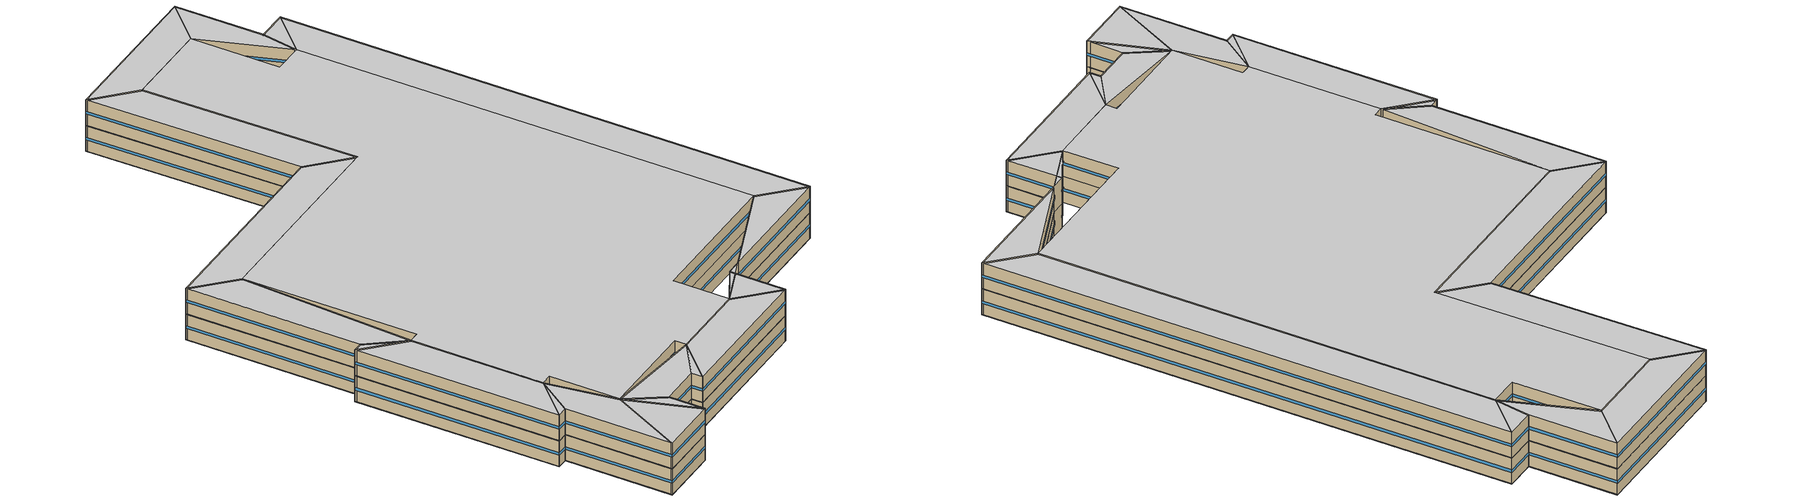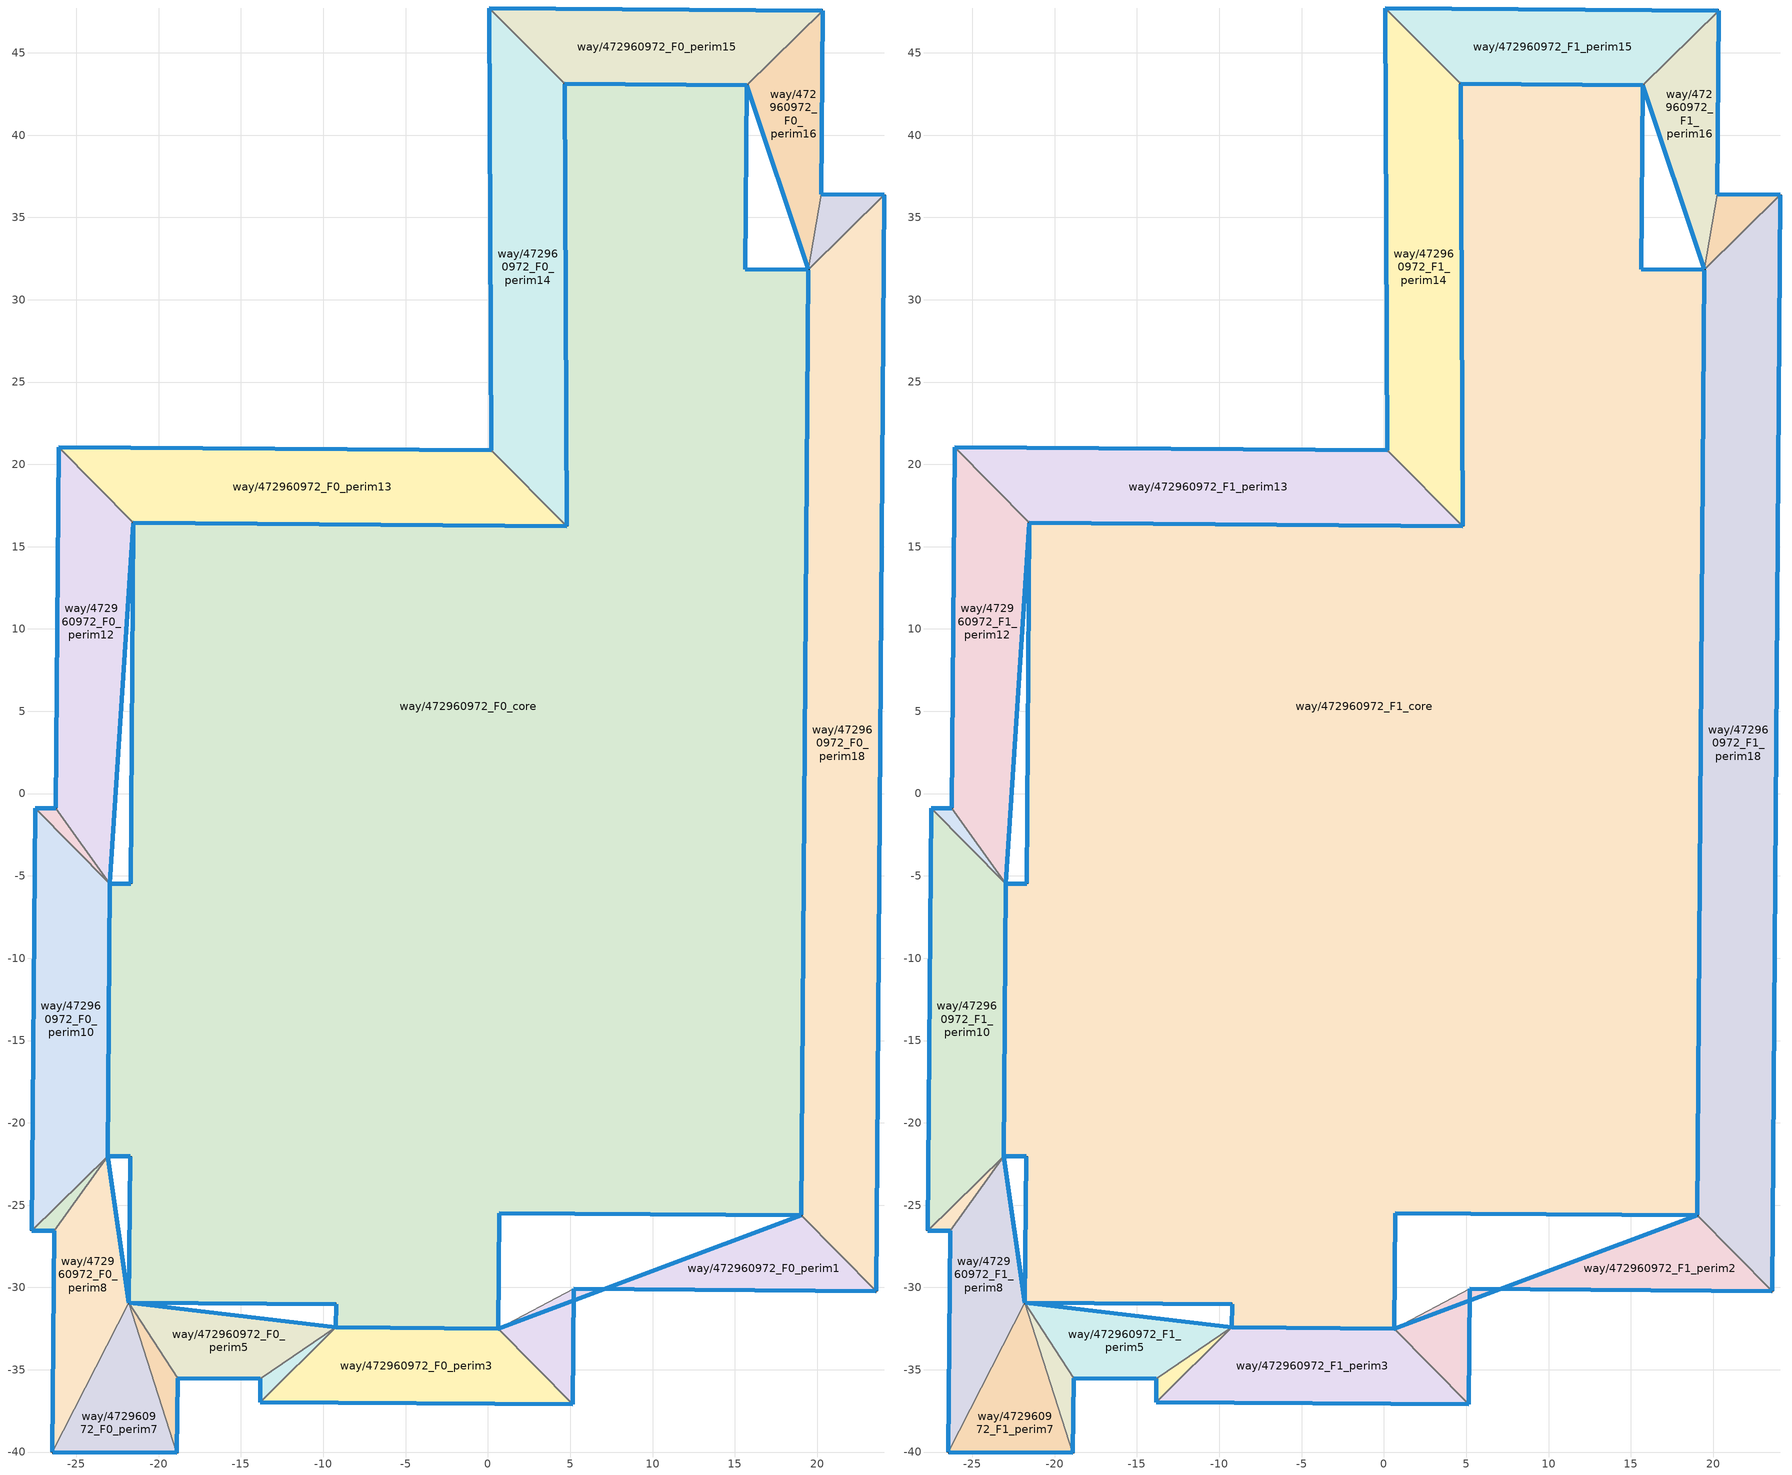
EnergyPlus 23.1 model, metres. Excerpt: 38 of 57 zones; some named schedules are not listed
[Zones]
way/472960972_F0_perim1
 floor ground (Floor_Construction): 7.05,-30.1 5.21,-30.09 5.21,-30.79 z0; 5.21,-30.79 5.21,-30.09 0.62,-32.51 z0; 5.15,-37.11 5.21,-30.79 0.62,-32.51 z0; 23.59,-30.22 19.05,-25.62 7.05,-30.1 z0
 wall outside (Wall_Construction): 23.59,-30.22 5.21,-30.09 / 0.62,-32.51 19.05,-25.62 z0:3.5
 wall to way/472960972_F0_perim18 (Wall_Construction): 19.05,-25.62 23.59,-30.22 z0:3.5
 wall to way/472960972_F0_perim2 (Wall_Construction): 5.21,-30.09 0.62,-32.51 z0:3.5
 window (Window_Construction): 23.58,-30.22 5.22,-30.09 / 0.63,-32.5 19.04,-25.62 z1.57:1.93
way/472960972_F0_perim2
 floor ground (Floor_Construction): 7.05,-30.1 5.21,-30.09 5.21,-30.79 z0; 5.21,-30.79 5.21,-30.09 0.62,-32.51 z0; 5.15,-37.11 5.21,-30.79 0.62,-32.51 z0; 23.59,-30.22 19.05,-25.62 7.05,-30.1 z0
 wall outside (Wall_Construction): 5.21,-30.09 5.15,-37.11 z0:3.5
 wall to way/472960972_F0_perim3 (Wall_Construction): 5.15,-37.11 0.62,-32.51 z0:3.5
 window (Window_Construction): 5.21,-30.09 5.15,-37.11 z1.57:1.93
way/472960972_F0_perim3
 floor ground (Floor_Construction): 5.15,-37.11 0.62,-32.51 -9.23,-32.43 -13.82,-36.97 z0
 wall outside (Wall_Construction): 5.15,-37.11 -13.82,-36.97 / -9.23,-32.43 0.62,-32.51 z0:3.5
 wall to way/472960972_F0_perim4 (Wall_Construction): -13.82,-36.97 -9.23,-32.43 z0:3.5
 window (Window_Construction): 5.15,-37.11 -13.82,-36.97 / -9.22,-32.43 0.62,-32.51 z1.57:1.93
way/472960972_F0_perim4
 floor ground (Floor_Construction): -9.23,-32.43 -13.82,-35.56 -13.82,-36.97 z0
 wall outside (Wall_Construction): -13.82,-36.97 -13.82,-35.56 z0:3.5
 wall to way/472960972_F0_perim5 (Wall_Construction): -13.82,-35.56 -9.23,-32.43 z0:3.5
 window (Window_Construction): -13.82,-36.97 -13.82,-35.56 z1.57:1.93
way/472960972_F0_perim5
 floor ground (Floor_Construction): -9.23,-32.43 -21.81,-30.93 -18.85,-35.52 -13.82,-35.56 z0
 wall outside (Wall_Construction): -13.82,-35.56 -18.85,-35.52 / -21.81,-30.93 -9.23,-32.43 z0:3.5
 wall to way/472960972_F0_perim6 (Wall_Construction): -18.85,-35.52 -21.81,-30.93 z0:3.5
 window (Window_Construction): -13.82,-35.56 -18.85,-35.52 / -21.8,-30.93 -9.24,-32.43 z1.57:1.93
way/472960972_F0_perim6
 floor ground (Floor_Construction): -18.89,-40.06 -18.85,-35.52 -21.81,-30.93 z0
 wall outside (Wall_Construction): -18.85,-35.52 -18.89,-40.06 z0:3.5
 wall to way/472960972_F0_perim7 (Wall_Construction): -18.89,-40.06 -21.81,-30.93 z0:3.5
 window (Window_Construction): -18.85,-35.52 -18.89,-40.06 z1.57:1.93
way/472960972_F0_perim7
 floor ground (Floor_Construction): -18.89,-40.06 -21.81,-30.93 -26.45,-40 z0
 wall outside (Wall_Construction): -18.89,-40.06 -26.45,-40 z0:3.5
 wall to way/472960972_F0_perim8 (Wall_Construction): -26.45,-40 -21.81,-30.93 z0:3.5
 window (Window_Construction): -18.89,-40.06 -26.45,-40 z1.57:1.93
way/472960972_F0_perim8
 floor ground (Floor_Construction): -26.45,-40 -21.81,-30.93 -23.1,-22.03 -26.34,-26.56 z0
 wall outside (Wall_Construction): -26.45,-40 -26.34,-26.56 / -23.1,-22.03 -21.81,-30.93 z0:3.5
 wall to way/472960972_F0_perim9 (Wall_Construction): -26.34,-26.56 -23.1,-22.03 z0:3.5
 window (Window_Construction): -26.45,-39.99 -26.34,-26.57 / -23.1,-22.03 -21.81,-30.93 z1.57:1.93
way/472960972_F0_perim9
 floor ground (Floor_Construction): -26.34,-26.56 -23.1,-22.03 -27.7,-26.54 z0
 wall outside (Wall_Construction): -26.34,-26.56 -27.7,-26.54 z0:3.5
 wall to way/472960972_F0_perim10 (Wall_Construction): -27.7,-26.54 -23.1,-22.03 z0:3.5
 window (Window_Construction): -26.34,-26.56 -27.7,-26.54 z1.57:1.93
way/472960972_F0_perim10
 floor ground (Floor_Construction): -23.1,-22.03 -22.97,-5.46 -27.51,-0.88 -27.7,-26.54 z0
 wall outside (Wall_Construction): -27.7,-26.54 -27.51,-0.88 / -22.97,-5.46 -23.1,-22.03 z0:3.5
 wall to way/472960972_F0_perim11 (Wall_Construction): -27.51,-0.88 -22.97,-5.46 z0:3.5
 window (Window_Construction): -27.7,-26.53 -27.51,-0.89 / -22.97,-5.47 -23.1,-22.02 z1.57:1.93
way/472960972_F0_perim11
 floor ground (Floor_Construction): -22.97,-5.46 -26.25,-0.88 -27.51,-0.88 z0
 wall outside (Wall_Construction): -27.51,-0.88 -26.25,-0.88 z0:3.5
 wall to way/472960972_F0_perim12 (Wall_Construction): -26.25,-0.88 -22.97,-5.46 z0:3.5
 window (Window_Construction): -27.51,-0.88 -26.25,-0.88 z1.57:1.93
way/472960972_F0_perim12
 floor ground (Floor_Construction): -22.97,-5.46 -21.55,16.44 -26.08,21.04 -26.25,-0.88 z0
 wall outside (Wall_Construction): -26.25,-0.88 -26.08,21.04 / -21.55,16.44 -22.97,-5.46 z0:3.5
 wall to way/472960972_F0_perim13 (Wall_Construction): -26.08,21.04 -21.55,16.44 z0:3.5
 window (Window_Construction): -26.25,-0.87 -26.08,21.03 / -21.55,16.43 -22.97,-5.45 z1.57:1.93
way/472960972_F0_perim13
 floor ground (Floor_Construction): 4.8,16.24 0.2,20.85 -26.08,21.04 -21.55,16.44 z0
 wall outside (Wall_Construction): -26.08,21.04 0.2,20.85 / 4.8,16.24 -21.55,16.44 z0:3.5
 wall to way/472960972_F0_perim14 (Wall_Construction): 0.2,20.85 4.8,16.24 z0:3.5
 window (Window_Construction): -26.07,21.04 0.19,20.85 / 4.78,16.24 -21.53,16.44 z1.57:1.93
way/472960972_F0_perim14
 floor ground (Floor_Construction): 4.8,16.24 4.66,43.12 0.07,47.73 0.2,20.85 z0
 wall outside (Wall_Construction): 0.2,20.85 0.07,47.73 / 4.66,43.12 4.8,16.24 z0:3.5
 wall to way/472960972_F0_perim15 (Wall_Construction): 0.07,47.73 4.66,43.12 z0:3.5
 window (Window_Construction): 0.2,20.86 0.07,47.71 / 4.66,43.11 4.8,16.26 z1.57:1.93
way/472960972_F0_perim15
 floor ground (Floor_Construction): 20.33,47.57 0.07,47.73 4.66,43.12 15.73,43.04 z0
 wall outside (Wall_Construction): 0.07,47.73 20.33,47.57 / 15.73,43.04 4.66,43.12 z0:3.5
 wall to way/472960972_F0_perim16 (Wall_Construction): 20.33,47.57 15.73,43.04 z0:3.5
 window (Window_Construction): 0.08,47.73 20.32,47.57 / 15.72,43.04 4.67,43.12 z1.57:1.93
way/472960972_F0_perim16
 floor ground (Floor_Construction): 19.46,31.84 20.25,36.4 20.33,47.57 15.73,43.04 z0
 wall outside (Wall_Construction): 20.33,47.57 20.25,36.4 / 19.46,31.84 15.73,43.04 z0:3.5
 wall to way/472960972_F0_perim17 (Wall_Construction): 20.25,36.4 19.46,31.84 z0:3.5
 window (Window_Construction): 20.33,47.56 20.25,36.41 / 19.46,31.84 15.73,43.03 z1.57:1.93
way/472960972_F0_perim17
 floor ground (Floor_Construction): 24.07,36.38 20.25,36.4 19.46,31.84 z0
 wall outside (Wall_Construction): 20.25,36.4 24.07,36.38 z0:3.5
 wall to way/472960972_F0_perim18 (Wall_Construction): 24.07,36.38 19.46,31.84 z0:3.5
 window (Window_Construction): 20.25,36.4 24.07,36.38 z1.57:1.93
way/472960972_F0_perim18
 floor ground (Floor_Construction): 23.59,-30.22 24.07,36.38 19.46,31.84 19.05,-25.62 z0
 wall outside (Wall_Construction): 24.07,36.38 23.59,-30.22 / 19.05,-25.62 19.46,31.84 z0:3.5
 window (Window_Construction): 24.07,36.34 23.59,-30.19 / 19.05,-25.59 19.46,31.81 z1.57:1.93
way/472960972_F0_core
 floor ground (Floor_Construction): 15.73,43.04 15.65,31.86 19.46,31.84 19.05,-25.62 0.68,-25.49 0.62,-32.51 -9.23,-32.43 -9.22,-31.03 -21.81,-30.93 -21.74,-22.04 -23.1,-22.03 -22.97,-5.46 -21.71,-5.47 -21.55,16.44 4.8,16.24 4.66,43.12 z0
 wall outside (Wall_Construction): -23.1,-22.03 -21.74,-22.04 -21.81,-30.93 -9.22,-31.03 -9.23,-32.43 0.62,-32.51 0.68,-25.49 19.05,-25.62 19.46,31.84 15.65,31.86 15.73,43.04 4.66,43.12 4.8,16.24 -21.55,16.44 -21.71,-5.47 -22.97,-5.46 -23.1,-22.03 z0:3.5
 window (Window_Construction): -23.1,-22.03 -21.74,-22.04 / -21.74,-22.05 -21.81,-30.93 / -21.8,-30.93 -9.23,-31.03 / -9.22,-31.03 -9.23,-32.43 / 0.62,-32.5 0.68,-25.49 / 0.69,-25.49 19.04,-25.62 / 19.46,31.84 15.65,31.86 / 15.65,31.87 15.73,43.03 / -21.55,16.43 -21.71,-5.46 / -21.71,-5.47 -22.97,-5.46 / -9.22,-32.43 0.62,-32.51 / -22.97,-5.47 -23.1,-22.02 / 4.78,16.24 -21.53,16.44 / 4.66,43.11 4.8,16.26 / 15.72,43.04 4.67,43.12 / 19.05,-25.59 19.46,31.81 z1.57:1.93
way/472960972_F1_perim1
 floor outside (Floor_Construction): 23.59,-30.22 19.05,-25.62 7.05,-30.1 z3.5; 7.05,-30.1 5.21,-30.09 5.21,-30.79 z3.5; 5.21,-30.79 5.21,-30.09 0.62,-32.51 z3.5; 5.15,-37.11 5.21,-30.79 0.62,-32.51 z3.5
 wall outside (Wall_Construction): 23.59,-30.22 5.21,-30.09 / 0.62,-32.51 19.05,-25.62 z3.5:7
 wall to way/472960972_F1_perim18 (Wall_Construction): 19.05,-25.62 23.59,-30.22 z3.5:7
 wall to way/472960972_F1_perim2 (Wall_Construction): 5.21,-30.09 0.62,-32.51 z3.5:7
 window (Window_Construction): 23.58,-30.22 5.22,-30.09 / 0.63,-32.5 19.04,-25.62 z5.08:5.42
 ceiling to way/472960972_F2_perim2 (Floor_Construction): 19.05,-25.62 23.59,-30.22 7.05,-30.1 z7; 5.21,-30.09 5.21,-30.79 0.62,-32.51 z7; 7.05,-30.1 5.21,-30.79 5.21,-30.09 z7; 5.21,-30.79 5.15,-37.11 0.62,-32.51 z7
way/472960972_F1_perim2
 floor to way/472960972_F0_perim2 (Floor_Construction): 5.21,-30.79 5.21,-30.09 0.62,-32.51 z3.5; 5.15,-37.11 5.21,-30.79 0.62,-32.51 z3.5; 23.59,-30.22 19.05,-25.62 7.05,-30.1 z3.5; 7.05,-30.1 5.21,-30.09 5.21,-30.79 z3.5
 wall outside (Wall_Construction): 5.21,-30.09 5.15,-37.11 z3.5:7
 wall to way/472960972_F1_perim3 (Wall_Construction): 5.15,-37.11 0.62,-32.51 z3.5:7
 window (Window_Construction): 5.21,-30.09 5.15,-37.11 z5.08:5.42
 ceiling to way/472960972_F2_perim2 (Floor_Construction): 5.21,-30.09 5.21,-30.79 0.62,-32.51 z7; 5.21,-30.79 5.15,-37.11 0.62,-32.51 z7; 19.05,-25.62 23.59,-30.22 7.05,-30.1 z7; 7.05,-30.1 5.21,-30.79 5.21,-30.09 z7
way/472960972_F1_perim3
 floor to way/472960972_F0_perim3 (Floor_Construction): 5.15,-37.11 0.62,-32.51 -9.23,-32.43 -13.82,-36.97 z3.5
 wall outside (Wall_Construction): 5.15,-37.11 -13.82,-36.97 / -9.23,-32.43 0.62,-32.51 z3.5:7
 wall to way/472960972_F1_perim4 (Wall_Construction): -13.82,-36.97 -9.23,-32.43 z3.5:7
 window (Window_Construction): 5.15,-37.11 -13.82,-36.97 / -9.22,-32.43 0.62,-32.51 z5.08:5.42
 ceiling to way/472960972_F2_perim3 (Floor_Construction): 0.62,-32.51 5.15,-37.11 -13.82,-36.97 -9.23,-32.43 z7
way/472960972_F1_perim4
 floor to way/472960972_F0_perim4 (Floor_Construction): -9.23,-32.43 -13.82,-35.56 -13.82,-36.97 z3.5
 wall outside (Wall_Construction): -13.82,-36.97 -13.82,-35.56 z3.5:7
 wall to way/472960972_F1_perim5 (Wall_Construction): -13.82,-35.56 -9.23,-32.43 z3.5:7
 window (Window_Construction): -13.82,-36.97 -13.82,-35.56 z5.08:5.42
 ceiling to way/472960972_F2_perim4 (Floor_Construction): -9.23,-32.43 -13.82,-36.97 -13.82,-35.56 z7
way/472960972_F1_perim5
 floor to way/472960972_F0_perim5 (Floor_Construction): -9.23,-32.43 -21.81,-30.93 -18.85,-35.52 -13.82,-35.56 z3.5
 wall outside (Wall_Construction): -13.82,-35.56 -18.85,-35.52 / -21.81,-30.93 -9.23,-32.43 z3.5:7
 wall to way/472960972_F1_perim6 (Wall_Construction): -18.85,-35.52 -21.81,-30.93 z3.5:7
 window (Window_Construction): -13.82,-35.56 -18.85,-35.52 / -21.8,-30.93 -9.24,-32.43 z5.08:5.42
 ceiling to way/472960972_F2_perim5 (Floor_Construction): -9.23,-32.43 -13.82,-35.56 -18.85,-35.52 -21.81,-30.93 z7
way/472960972_F1_perim6
 floor to way/472960972_F0_perim6 (Floor_Construction): -18.89,-40.06 -18.85,-35.52 -21.81,-30.93 z3.5
 wall outside (Wall_Construction): -18.85,-35.52 -18.89,-40.06 z3.5:7
 wall to way/472960972_F1_perim7 (Wall_Construction): -18.89,-40.06 -21.81,-30.93 z3.5:7
 window (Window_Construction): -18.85,-35.52 -18.89,-40.06 z5.08:5.42
 ceiling to way/472960972_F2_perim6 (Floor_Construction): -21.81,-30.93 -18.85,-35.52 -18.89,-40.06 z7
way/472960972_F1_perim7
 floor to way/472960972_F0_perim7 (Floor_Construction): -18.89,-40.06 -21.81,-30.93 -26.45,-40 z3.5
 wall outside (Wall_Construction): -18.89,-40.06 -26.45,-40 z3.5:7
 wall to way/472960972_F1_perim8 (Wall_Construction): -26.45,-40 -21.81,-30.93 z3.5:7
 window (Window_Construction): -18.89,-40.06 -26.45,-40 z5.08:5.42
 ceiling to way/472960972_F2_perim7 (Floor_Construction): -21.81,-30.93 -18.89,-40.06 -26.45,-40 z7
way/472960972_F1_perim8
 floor to way/472960972_F0_perim8 (Floor_Construction): -26.45,-40 -21.81,-30.93 -23.1,-22.03 -26.34,-26.56 z3.5
 wall outside (Wall_Construction): -26.45,-40 -26.34,-26.56 / -23.1,-22.03 -21.81,-30.93 z3.5:7
 wall to way/472960972_F1_perim9 (Wall_Construction): -26.34,-26.56 -23.1,-22.03 z3.5:7
 window (Window_Construction): -26.45,-39.99 -26.34,-26.57 / -23.1,-22.03 -21.81,-30.93 z5.08:5.42
 ceiling to way/472960972_F2_perim8 (Floor_Construction): -23.1,-22.03 -21.81,-30.93 -26.45,-40 -26.34,-26.56 z7
way/472960972_F1_perim9
 floor to way/472960972_F0_perim9 (Floor_Construction): -26.34,-26.56 -23.1,-22.03 -27.7,-26.54 z3.5
 wall outside (Wall_Construction): -26.34,-26.56 -27.7,-26.54 z3.5:7
 wall to way/472960972_F1_perim10 (Wall_Construction): -27.7,-26.54 -23.1,-22.03 z3.5:7
 window (Window_Construction): -26.34,-26.56 -27.7,-26.54 z5.08:5.42
 ceiling to way/472960972_F2_perim9 (Floor_Construction): -23.1,-22.03 -26.34,-26.56 -27.7,-26.54 z7
way/472960972_F1_perim10
 floor to way/472960972_F0_perim10 (Floor_Construction): -23.1,-22.03 -22.97,-5.46 -27.51,-0.88 -27.7,-26.54 z3.5
 wall outside (Wall_Construction): -27.7,-26.54 -27.51,-0.88 / -22.97,-5.46 -23.1,-22.03 z3.5:7
 wall to way/472960972_F1_perim11 (Wall_Construction): -27.51,-0.88 -22.97,-5.46 z3.5:7
 window (Window_Construction): -27.7,-26.53 -27.51,-0.89 / -22.97,-5.47 -23.1,-22.02 z5.08:5.42
 ceiling to way/472960972_F2_perim10 (Floor_Construction): -27.51,-0.88 -22.97,-5.46 -23.1,-22.03 -27.7,-26.54 z7
way/472960972_F1_perim11
 floor to way/472960972_F0_perim11 (Floor_Construction): -22.97,-5.46 -26.25,-0.88 -27.51,-0.88 z3.5
 wall outside (Wall_Construction): -27.51,-0.88 -26.25,-0.88 z3.5:7
 wall to way/472960972_F1_perim12 (Wall_Construction): -26.25,-0.88 -22.97,-5.46 z3.5:7
 window (Window_Construction): -27.51,-0.88 -26.25,-0.88 z5.08:5.42
 ceiling to way/472960972_F2_perim11 (Floor_Construction): -26.25,-0.88 -22.97,-5.46 -27.51,-0.88 z7
way/472960972_F1_perim12
 floor to way/472960972_F0_perim12 (Floor_Construction): -22.97,-5.46 -21.55,16.44 -26.08,21.04 -26.25,-0.88 z3.5
 wall outside (Wall_Construction): -26.25,-0.88 -26.08,21.04 / -21.55,16.44 -22.97,-5.46 z3.5:7
 wall to way/472960972_F1_perim13 (Wall_Construction): -26.08,21.04 -21.55,16.44 z3.5:7
 window (Window_Construction): -26.25,-0.87 -26.08,21.03 / -21.55,16.43 -22.97,-5.45 z5.08:5.42
 ceiling to way/472960972_F2_perim12 (Floor_Construction): -26.08,21.04 -21.55,16.44 -22.97,-5.46 -26.25,-0.88 z7
way/472960972_F1_perim13
 floor to way/472960972_F0_perim13 (Floor_Construction): 4.8,16.24 0.2,20.85 -26.08,21.04 -21.55,16.44 z3.5
 wall outside (Wall_Construction): -26.08,21.04 0.2,20.85 / 4.8,16.24 -21.55,16.44 z3.5:7
 wall to way/472960972_F1_perim14 (Wall_Construction): 0.2,20.85 4.8,16.24 z3.5:7
 window (Window_Construction): -26.07,21.04 0.19,20.85 / 4.78,16.24 -21.53,16.44 z5.08:5.42
 ceiling to way/472960972_F2_perim13 (Floor_Construction): 0.2,20.85 4.8,16.24 -21.55,16.44 -26.08,21.04 z7
way/472960972_F1_perim14
 floor to way/472960972_F0_perim14 (Floor_Construction): 4.8,16.24 4.66,43.12 0.07,47.73 0.2,20.85 z3.5
 wall outside (Wall_Construction): 0.2,20.85 0.07,47.73 / 4.66,43.12 4.8,16.24 z3.5:7
 wall to way/472960972_F1_perim15 (Wall_Construction): 0.07,47.73 4.66,43.12 z3.5:7
 window (Window_Construction): 0.2,20.86 0.07,47.71 / 4.66,43.11 4.8,16.26 z5.08:5.42
 ceiling to way/472960972_F2_perim14 (Floor_Construction): 4.66,43.12 4.8,16.24 0.2,20.85 0.07,47.73 z7
way/472960972_F1_perim15
 floor to way/472960972_F0_perim15 (Floor_Construction): 20.33,47.57 0.07,47.73 4.66,43.12 15.73,43.04 z3.5
 wall outside (Wall_Construction): 0.07,47.73 20.33,47.57 / 15.73,43.04 4.66,43.12 z3.5:7
 wall to way/472960972_F1_perim16 (Wall_Construction): 20.33,47.57 15.73,43.04 z3.5:7
 window (Window_Construction): 0.08,47.73 20.32,47.57 / 15.72,43.04 4.67,43.12 z5.08:5.42
 ceiling to way/472960972_F2_perim15 (Floor_Construction): 20.33,47.57 15.73,43.04 4.66,43.12 0.07,47.73 z7
way/472960972_F1_perim16
 floor to way/472960972_F0_perim16 (Floor_Construction): 19.46,31.84 20.25,36.4 20.33,47.57 15.73,43.04 z3.5
 wall outside (Wall_Construction): 20.33,47.57 20.25,36.4 / 19.46,31.84 15.73,43.04 z3.5:7
 wall to way/472960972_F1_perim17 (Wall_Construction): 20.25,36.4 19.46,31.84 z3.5:7
 window (Window_Construction): 20.33,47.56 20.25,36.41 / 19.46,31.84 15.73,43.03 z5.08:5.42
 ceiling to way/472960972_F2_perim16 (Floor_Construction): 20.33,47.57 20.25,36.4 19.46,31.84 15.73,43.04 z7
way/472960972_F1_perim17
 floor to way/472960972_F0_perim17 (Floor_Construction): 24.07,36.38 20.25,36.4 19.46,31.84 z3.5
 wall outside (Wall_Construction): 20.25,36.4 24.07,36.38 z3.5:7
 wall to way/472960972_F1_perim18 (Wall_Construction): 24.07,36.38 19.46,31.84 z3.5:7
 window (Window_Construction): 20.25,36.4 24.07,36.38 z5.08:5.42
 ceiling to way/472960972_F2_perim17 (Floor_Construction): 24.07,36.38 19.46,31.84 20.25,36.4 z7
way/472960972_F1_perim18
 floor to way/472960972_F0_perim18 (Floor_Construction): 23.59,-30.22 24.07,36.38 19.46,31.84 19.05,-25.62 z3.5
 wall outside (Wall_Construction): 24.07,36.38 23.59,-30.22 / 19.05,-25.62 19.46,31.84 z3.5:7
 window (Window_Construction): 24.07,36.34 23.59,-30.19 / 19.05,-25.59 19.46,31.81 z5.08:5.42
 ceiling to way/472960972_F2_perim18 (Floor_Construction): 24.07,36.38 23.59,-30.22 19.05,-25.62 19.46,31.84 z7
way/472960972_F1_core
 floor to way/472960972_F0_core (Floor_Construction): 15.73,43.04 15.65,31.86 19.46,31.84 19.05,-25.62 0.68,-25.49 0.62,-32.51 -9.23,-32.43 -9.22,-31.03 -21.81,-30.93 -21.74,-22.04 -23.1,-22.03 -22.97,-5.46 -21.71,-5.47 -21.55,16.44 4.8,16.24 4.66,43.12 z3.5
 wall outside (Wall_Construction): -23.1,-22.03 -21.74,-22.04 -21.81,-30.93 -9.22,-31.03 -9.23,-32.43 0.62,-32.51 0.68,-25.49 19.05,-25.62 19.46,31.84 15.65,31.86 15.73,43.04 4.66,43.12 4.8,16.24 -21.55,16.44 -21.71,-5.47 -22.97,-5.46 -23.1,-22.03 z3.5:7
 window (Window_Construction): -23.1,-22.03 -21.74,-22.04 / -21.74,-22.05 -21.81,-30.93 / -21.8,-30.93 -9.23,-31.03 / -9.22,-31.03 -9.23,-32.43 / 0.62,-32.5 0.68,-25.49 / 0.69,-25.49 19.04,-25.62 / 19.46,31.84 15.65,31.86 / 15.65,31.87 15.73,43.03 / -21.55,16.43 -21.71,-5.46 / -21.71,-5.47 -22.97,-5.46 / -9.22,-32.43 0.62,-32.51 / -22.97,-5.47 -23.1,-22.02 / 4.78,16.24 -21.53,16.44 / 4.66,43.11 4.8,16.26 / 15.72,43.04 4.67,43.12 / 19.05,-25.59 19.46,31.81 z5.08:5.42
 ceiling to way/472960972_F2_core (Floor_Construction): 19.05,-25.62 19.46,31.84 15.65,31.86 15.73,43.04 4.66,43.12 4.8,16.24 -21.55,16.44 -21.71,-5.47 -22.97,-5.46 -23.1,-22.03 -21.74,-22.04 -21.81,-30.93 -9.22,-31.03 -9.23,-32.43 0.62,-32.51 0.68,-25.49 z7
[Building]
OpenUBEM_Building: North Axis=0; Terrain=City; Solar Distribution=FullExterior
[Site:Location]
Lancaster-Fox.Field: Latitude=34.741; Longitude=-118.212; Time Zone=-8; Elevation=712.6
[SizingPeriod:WeatherFileDays]
AnnualSizingPeriod: Begin Month=1; Begin Day of Month=1; End Month=12; End Day of Month=31; Day of Week for Start Day=Monday; Use Weather File Daylight Saving Period=No; Use Weather File Rain and Snow Indicators=No
[SITE:WATERMAINSTEMPERATURE]
Calculation Method=CorrelationFromWeatherFile
[MATERIAL:NOMASS] Roughness=MediumRough; Thermal Absorptance=0.9; Solar Absorptance=0.7; Visible Absorptance=0.7
Name | Thermal Resistance
Wall_Assembly | 1.43062
Floor_Assembly | 1.81818
[WINDOWMATERIAL:SIMPLEGLAZINGSYSTEM]
Window_Material: UFactor=3.122; Solar Heat Gain Coefficient=0.25; Visible Transmittance=0.6
[CONSTRUCTION]
Wall_Construction: Wall_Assembly
Floor_Construction: Floor_Assembly
Window_Construction: Window_Material
[ZONE] Type=1; Multiplier=1; Ceiling Height=autocalculate; Volume=autocalculate; Floor Area=autocalculate; Part of Total Floor Area=Yes
way/472960972_F0_perim1; way/472960972_F1_perim1; way/472960972_F0_perim2; way/472960972_F1_perim2; way/472960972_F0_perim3; way/472960972_F1_perim3; way/472960972_F0_perim4; way/472960972_F1_perim4; way/472960972_F0_perim5; way/472960972_F1_perim5; way/472960972_F0_perim6; way/472960972_F1_perim6; way/472960972_F0_perim7; way/472960972_F1_perim7; way/472960972_F0_perim8; way/472960972_F1_perim8; way/472960972_F0_perim9; way/472960972_F1_perim9; way/472960972_F0_perim10; way/472960972_F1_perim10; way/472960972_F0_perim11; way/472960972_F1_perim11; way/472960972_F0_perim12; way/472960972_F1_perim12; way/472960972_F0_perim13; way/472960972_F1_perim13; way/472960972_F0_perim14; way/472960972_F1_perim14; way/472960972_F0_perim15; way/472960972_F1_perim15; way/472960972_F0_perim16; way/472960972_F1_perim16; way/472960972_F0_perim17; way/472960972_F1_perim17; way/472960972_F0_perim18; way/472960972_F1_perim18; way/472960972_F0_core; way/472960972_F1_core
[PEOPLE] Number of People Schedule=Occupancy_Schedule_Warehouse; Number of People Calculation Method=People/Area; People per Floor Area=0.00215276; Fraction Radiant=0.3; Sensible Heat Fraction=autocalculate; Activity Level Schedule=Activity_Level; Carbon Dioxide Generation Rate=3.82e-08; Enable ASHRAE 55 Comfort Warnings=No; Mean Radiant Temperature Calculation Type=ZoneAveraged; Clothing Insulation Calculation Method=ClothingInsulationSchedule; Cold Stress Temperature Threshold=15.56; Heat Stress Temperature Threshold=30
Name | Zone or ZoneList or Space or SpaceList
People_way/472960972_F0_core | way/472960972_F0_core
People_way/472960972_F1_core | way/472960972_F1_core
People_way/472960972_F0_perim1 | way/472960972_F0_perim1
People_way/472960972_F1_perim1 | way/472960972_F1_perim1
People_way/472960972_F0_perim2 | way/472960972_F0_perim2
People_way/472960972_F1_perim2 | way/472960972_F1_perim2
People_way/472960972_F0_perim3 | way/472960972_F0_perim3
People_way/472960972_F1_perim3 | way/472960972_F1_perim3
People_way/472960972_F0_perim4 | way/472960972_F0_perim4
People_way/472960972_F1_perim4 | way/472960972_F1_perim4
People_way/472960972_F0_perim5 | way/472960972_F0_perim5
People_way/472960972_F1_perim5 | way/472960972_F1_perim5
People_way/472960972_F0_perim6 | way/472960972_F0_perim6
People_way/472960972_F1_perim6 | way/472960972_F1_perim6
People_way/472960972_F0_perim7 | way/472960972_F0_perim7
People_way/472960972_F1_perim7 | way/472960972_F1_perim7
People_way/472960972_F0_perim8 | way/472960972_F0_perim8
People_way/472960972_F1_perim8 | way/472960972_F1_perim8
People_way/472960972_F0_perim9 | way/472960972_F0_perim9
People_way/472960972_F1_perim9 | way/472960972_F1_perim9
People_way/472960972_F0_perim10 | way/472960972_F0_perim10
People_way/472960972_F1_perim10 | way/472960972_F1_perim10
People_way/472960972_F0_perim11 | way/472960972_F0_perim11
People_way/472960972_F1_perim11 | way/472960972_F1_perim11
People_way/472960972_F0_perim12 | way/472960972_F0_perim12
People_way/472960972_F1_perim12 | way/472960972_F1_perim12
People_way/472960972_F0_perim13 | way/472960972_F0_perim13
People_way/472960972_F1_perim13 | way/472960972_F1_perim13
People_way/472960972_F0_perim14 | way/472960972_F0_perim14
People_way/472960972_F1_perim14 | way/472960972_F1_perim14
People_way/472960972_F0_perim15 | way/472960972_F0_perim15
People_way/472960972_F1_perim15 | way/472960972_F1_perim15
People_way/472960972_F0_perim16 | way/472960972_F0_perim16
People_way/472960972_F1_perim16 | way/472960972_F1_perim16
People_way/472960972_F0_perim17 | way/472960972_F0_perim17
People_way/472960972_F1_perim17 | way/472960972_F1_perim17
People_way/472960972_F0_perim18 | way/472960972_F0_perim18
People_way/472960972_F1_perim18 | way/472960972_F1_perim18
[LIGHTS] Schedule=Lighting_Schedule_Warehouse; Design Level Calculation Method=Watts/Area; Watts per Zone Floor Area=3.44; Return Air Fraction=0; Fraction Radiant=0.42; Fraction Visible=0; Fraction Replaceable=1; EndUse Subcategory=General; Return Air Fraction Calculated from Plenum Temperature=No; Return Air Fraction Function of Plenum Temperature Coefficient 1=0; Return Air Fraction Function of Plenum Temperature Coefficient 2=0
Name | Zone or ZoneList or Space or SpaceList
Lights_way/472960972_F0_core | way/472960972_F0_core
Lights_way/472960972_F1_core | way/472960972_F1_core
Lights_way/472960972_F0_perim1 | way/472960972_F0_perim1
Lights_way/472960972_F1_perim1 | way/472960972_F1_perim1
Lights_way/472960972_F0_perim2 | way/472960972_F0_perim2
Lights_way/472960972_F1_perim2 | way/472960972_F1_perim2
Lights_way/472960972_F0_perim3 | way/472960972_F0_perim3
Lights_way/472960972_F1_perim3 | way/472960972_F1_perim3
Lights_way/472960972_F0_perim4 | way/472960972_F0_perim4
Lights_way/472960972_F1_perim4 | way/472960972_F1_perim4
Lights_way/472960972_F0_perim5 | way/472960972_F0_perim5
Lights_way/472960972_F1_perim5 | way/472960972_F1_perim5
Lights_way/472960972_F0_perim6 | way/472960972_F0_perim6
Lights_way/472960972_F1_perim6 | way/472960972_F1_perim6
Lights_way/472960972_F0_perim7 | way/472960972_F0_perim7
Lights_way/472960972_F1_perim7 | way/472960972_F1_perim7
Lights_way/472960972_F0_perim8 | way/472960972_F0_perim8
Lights_way/472960972_F1_perim8 | way/472960972_F1_perim8
Lights_way/472960972_F0_perim9 | way/472960972_F0_perim9
Lights_way/472960972_F1_perim9 | way/472960972_F1_perim9
Lights_way/472960972_F0_perim10 | way/472960972_F0_perim10
Lights_way/472960972_F1_perim10 | way/472960972_F1_perim10
Lights_way/472960972_F0_perim11 | way/472960972_F0_perim11
Lights_way/472960972_F1_perim11 | way/472960972_F1_perim11
Lights_way/472960972_F0_perim12 | way/472960972_F0_perim12
Lights_way/472960972_F1_perim12 | way/472960972_F1_perim12
Lights_way/472960972_F0_perim13 | way/472960972_F0_perim13
Lights_way/472960972_F1_perim13 | way/472960972_F1_perim13
Lights_way/472960972_F0_perim14 | way/472960972_F0_perim14
Lights_way/472960972_F1_perim14 | way/472960972_F1_perim14
Lights_way/472960972_F0_perim15 | way/472960972_F0_perim15
Lights_way/472960972_F1_perim15 | way/472960972_F1_perim15
Lights_way/472960972_F0_perim16 | way/472960972_F0_perim16
Lights_way/472960972_F1_perim16 | way/472960972_F1_perim16
Lights_way/472960972_F0_perim17 | way/472960972_F0_perim17
Lights_way/472960972_F1_perim17 | way/472960972_F1_perim17
Lights_way/472960972_F0_perim18 | way/472960972_F0_perim18
Lights_way/472960972_F1_perim18 | way/472960972_F1_perim18
[ELECTRICEQUIPMENT] Schedule=Equipment_Schedule_Warehouse; Design Level Calculation Method=Watts/Area; Watts per Zone Floor Area=2.58; Fraction Latent=0; Fraction Radiant=0.5; Fraction Lost=0; EndUse Subcategory=General
Name | Zone or ZoneList or Space or SpaceList
Equipment_way/472960972_F0_core | way/472960972_F0_core
Equipment_way/472960972_F1_core | way/472960972_F1_core
Equipment_way/472960972_F0_perim1 | way/472960972_F0_perim1
Equipment_way/472960972_F1_perim1 | way/472960972_F1_perim1
Equipment_way/472960972_F0_perim2 | way/472960972_F0_perim2
Equipment_way/472960972_F1_perim2 | way/472960972_F1_perim2
Equipment_way/472960972_F0_perim3 | way/472960972_F0_perim3
Equipment_way/472960972_F1_perim3 | way/472960972_F1_perim3
Equipment_way/472960972_F0_perim4 | way/472960972_F0_perim4
Equipment_way/472960972_F1_perim4 | way/472960972_F1_perim4
Equipment_way/472960972_F0_perim5 | way/472960972_F0_perim5
Equipment_way/472960972_F1_perim5 | way/472960972_F1_perim5
Equipment_way/472960972_F0_perim6 | way/472960972_F0_perim6
Equipment_way/472960972_F1_perim6 | way/472960972_F1_perim6
Equipment_way/472960972_F0_perim7 | way/472960972_F0_perim7
Equipment_way/472960972_F1_perim7 | way/472960972_F1_perim7
Equipment_way/472960972_F0_perim8 | way/472960972_F0_perim8
Equipment_way/472960972_F1_perim8 | way/472960972_F1_perim8
Equipment_way/472960972_F0_perim9 | way/472960972_F0_perim9
Equipment_way/472960972_F1_perim9 | way/472960972_F1_perim9
Equipment_way/472960972_F0_perim10 | way/472960972_F0_perim10
Equipment_way/472960972_F1_perim10 | way/472960972_F1_perim10
Equipment_way/472960972_F0_perim11 | way/472960972_F0_perim11
Equipment_way/472960972_F1_perim11 | way/472960972_F1_perim11
Equipment_way/472960972_F0_perim12 | way/472960972_F0_perim12
Equipment_way/472960972_F1_perim12 | way/472960972_F1_perim12
Equipment_way/472960972_F0_perim13 | way/472960972_F0_perim13
Equipment_way/472960972_F1_perim13 | way/472960972_F1_perim13
Equipment_way/472960972_F0_perim14 | way/472960972_F0_perim14
Equipment_way/472960972_F1_perim14 | way/472960972_F1_perim14
Equipment_way/472960972_F0_perim15 | way/472960972_F0_perim15
Equipment_way/472960972_F1_perim15 | way/472960972_F1_perim15
Equipment_way/472960972_F0_perim16 | way/472960972_F0_perim16
Equipment_way/472960972_F1_perim16 | way/472960972_F1_perim16
Equipment_way/472960972_F0_perim17 | way/472960972_F0_perim17
Equipment_way/472960972_F1_perim17 | way/472960972_F1_perim17
Equipment_way/472960972_F0_perim18 | way/472960972_F0_perim18
Equipment_way/472960972_F1_perim18 | way/472960972_F1_perim18
[ZONEINFILTRATION:DESIGNFLOWRATE] Schedule=Infiltration_Schedule_Warehouse; Design Flow Rate Calculation Method=Flow/ExteriorWallArea; Flow Rate per Exterior Surface Area=0.000285; Constant Term Coefficient=1; Temperature Term Coefficient=0; Velocity Term Coefficient=0; Velocity Squared Term Coefficient=0
Name | Zone or ZoneList or Space or SpaceList
Infiltration_way/472960972_F0_core | way/472960972_F0_core
Infiltration_way/472960972_F1_core | way/472960972_F1_core
Infiltration_way/472960972_F0_perim1 | way/472960972_F0_perim1
Infiltration_way/472960972_F1_perim1 | way/472960972_F1_perim1
Infiltration_way/472960972_F0_perim2 | way/472960972_F0_perim2
Infiltration_way/472960972_F1_perim2 | way/472960972_F1_perim2
Infiltration_way/472960972_F0_perim3 | way/472960972_F0_perim3
Infiltration_way/472960972_F1_perim3 | way/472960972_F1_perim3
Infiltration_way/472960972_F0_perim4 | way/472960972_F0_perim4
Infiltration_way/472960972_F1_perim4 | way/472960972_F1_perim4
Infiltration_way/472960972_F0_perim5 | way/472960972_F0_perim5
Infiltration_way/472960972_F1_perim5 | way/472960972_F1_perim5
Infiltration_way/472960972_F0_perim6 | way/472960972_F0_perim6
Infiltration_way/472960972_F1_perim6 | way/472960972_F1_perim6
Infiltration_way/472960972_F0_perim7 | way/472960972_F0_perim7
Infiltration_way/472960972_F1_perim7 | way/472960972_F1_perim7
Infiltration_way/472960972_F0_perim8 | way/472960972_F0_perim8
Infiltration_way/472960972_F1_perim8 | way/472960972_F1_perim8
Infiltration_way/472960972_F0_perim9 | way/472960972_F0_perim9
Infiltration_way/472960972_F1_perim9 | way/472960972_F1_perim9
Infiltration_way/472960972_F0_perim10 | way/472960972_F0_perim10
Infiltration_way/472960972_F1_perim10 | way/472960972_F1_perim10
Infiltration_way/472960972_F0_perim11 | way/472960972_F0_perim11
Infiltration_way/472960972_F1_perim11 | way/472960972_F1_perim11
Infiltration_way/472960972_F0_perim12 | way/472960972_F0_perim12
Infiltration_way/472960972_F1_perim12 | way/472960972_F1_perim12
Infiltration_way/472960972_F0_perim13 | way/472960972_F0_perim13
Infiltration_way/472960972_F1_perim13 | way/472960972_F1_perim13
Infiltration_way/472960972_F0_perim14 | way/472960972_F0_perim14
Infiltration_way/472960972_F1_perim14 | way/472960972_F1_perim14
Infiltration_way/472960972_F0_perim15 | way/472960972_F0_perim15
Infiltration_way/472960972_F1_perim15 | way/472960972_F1_perim15
Infiltration_way/472960972_F0_perim16 | way/472960972_F0_perim16
Infiltration_way/472960972_F1_perim16 | way/472960972_F1_perim16
Infiltration_way/472960972_F0_perim17 | way/472960972_F0_perim17
Infiltration_way/472960972_F1_perim17 | way/472960972_F1_perim17
Infiltration_way/472960972_F0_perim18 | way/472960972_F0_perim18
Infiltration_way/472960972_F1_perim18 | way/472960972_F1_perim18
[HVACTEMPLATE:THERMOSTAT] Heating Setpoint Schedule=Heating_Setpoint_Warehouse; Cooling Setpoint Schedule=Cooling_Setpoint_Warehouse
way/472960972_F0_core_Thermostat; way/472960972_F1_core_Thermostat; way/472960972_F2_core_Thermostat; way/472960972_F0_perim1_Thermostat; way/472960972_F1_perim1_Thermostat; way/472960972_F2_perim1_Thermostat; way/472960972_F0_perim2_Thermostat; way/472960972_F1_perim2_Thermostat; way/472960972_F2_perim2_Thermostat; way/472960972_F0_perim3_Thermostat; way/472960972_F1_perim3_Thermostat; way/472960972_F2_perim3_Thermostat; way/472960972_F0_perim4_Thermostat; way/472960972_F1_perim4_Thermostat; way/472960972_F2_perim4_Thermostat; way/472960972_F0_perim5_Thermostat; way/472960972_F1_perim5_Thermostat; way/472960972_F2_perim5_Thermostat; way/472960972_F0_perim6_Thermostat; way/472960972_F1_perim6_Thermostat; way/472960972_F2_perim6_Thermostat; way/472960972_F0_perim7_Thermostat; way/472960972_F1_perim7_Thermostat; way/472960972_F2_perim7_Thermostat; way/472960972_F0_perim8_Thermostat; way/472960972_F1_perim8_Thermostat; way/472960972_F2_perim8_Thermostat; way/472960972_F0_perim9_Thermostat; way/472960972_F1_perim9_Thermostat; way/472960972_F2_perim9_Thermostat; way/472960972_F0_perim10_Thermostat; way/472960972_F1_perim10_Thermostat; way/472960972_F2_perim10_Thermostat; way/472960972_F0_perim11_Thermostat; way/472960972_F1_perim11_Thermostat; way/472960972_F2_perim11_Thermostat
[HVACTEMPLATE:ZONE:UNITARY] Supply Air Maximum Flow Rate=autosize; Outdoor Air Method=Flow/Person; Outdoor Air Flow Rate per Person=0.00944; Outdoor Air Flow Rate per Zone Floor Area=0; Outdoor Air Flow Rate per Zone=0; Baseboard Heating Type=None; Baseboard Heating Capacity=autosize; Zone Cooling Design Supply Air Temperature Input Method=SystemSupplyAirTemperature; Zone Cooling Design Supply Air Temperature=12.8; Zone Cooling Design Supply Air Temperature Difference=11.11; Zone Heating Design Supply Air Temperature Input Method=SystemSupplyAirTemperature; Zone Heating Design Supply Air Temperature=50; Zone Heating Design Supply Air Temperature Difference=30
Name | Template Unitary System | Template Thermostat
way/472960972_F0_core | way/472960972_F0_core_Htg_Sys | way/472960972_F0_core_Thermostat
way/472960972_F1_core | way/472960972_F1_core_Htg_Sys | way/472960972_F1_core_Thermostat
way/472960972_F0_perim1 | way/472960972_F0_perim1_Htg_Sys | way/472960972_F0_perim1_Thermostat
way/472960972_F1_perim1 | way/472960972_F1_perim1_Htg_Sys | way/472960972_F1_perim1_Thermostat
way/472960972_F0_perim2 | way/472960972_F0_perim2_Htg_Sys | way/472960972_F0_perim2_Thermostat
way/472960972_F1_perim2 | way/472960972_F1_perim2_Htg_Sys | way/472960972_F1_perim2_Thermostat
way/472960972_F0_perim3 | way/472960972_F0_perim3_Htg_Sys | way/472960972_F0_perim3_Thermostat
way/472960972_F1_perim3 | way/472960972_F1_perim3_Htg_Sys | way/472960972_F1_perim3_Thermostat
way/472960972_F0_perim4 | way/472960972_F0_perim4_Htg_Sys | way/472960972_F0_perim4_Thermostat
way/472960972_F1_perim4 | way/472960972_F1_perim4_Htg_Sys | way/472960972_F1_perim4_Thermostat
way/472960972_F0_perim5 | way/472960972_F0_perim5_Htg_Sys | way/472960972_F0_perim5_Thermostat
way/472960972_F1_perim5 | way/472960972_F1_perim5_Htg_Sys | way/472960972_F1_perim5_Thermostat
way/472960972_F0_perim6 | way/472960972_F0_perim6_Htg_Sys | way/472960972_F0_perim6_Thermostat
way/472960972_F1_perim6 | way/472960972_F1_perim6_Htg_Sys | way/472960972_F1_perim6_Thermostat
way/472960972_F0_perim7 | way/472960972_F0_perim7_Htg_Sys | way/472960972_F0_perim7_Thermostat
way/472960972_F1_perim7 | way/472960972_F1_perim7_Htg_Sys | way/472960972_F1_perim7_Thermostat
way/472960972_F0_perim8 | way/472960972_F0_perim8_Htg_Sys | way/472960972_F0_perim8_Thermostat
way/472960972_F1_perim8 | way/472960972_F1_perim8_Htg_Sys | way/472960972_F1_perim8_Thermostat
way/472960972_F0_perim9 | way/472960972_F0_perim9_Htg_Sys | way/472960972_F0_perim9_Thermostat
way/472960972_F1_perim9 | way/472960972_F1_perim9_Htg_Sys | way/472960972_F1_perim9_Thermostat
way/472960972_F0_perim10 | way/472960972_F0_perim10_Htg_Sys | way/472960972_F0_perim10_Thermostat
way/472960972_F1_perim10 | way/472960972_F1_perim10_Htg_Sys | way/472960972_F1_perim10_Thermostat
way/472960972_F0_perim11 | way/472960972_F0_perim11_Htg_Sys | way/472960972_F0_perim11_Thermostat
way/472960972_F1_perim11 | way/472960972_F1_perim11_Htg_Sys | way/472960972_F1_perim11_Thermostat
way/472960972_F0_perim12 | way/472960972_F0_perim12_Htg_Sys | way/472960972_F0_perim12_Thermostat
way/472960972_F1_perim12 | way/472960972_F1_perim12_Htg_Sys | way/472960972_F1_perim12_Thermostat
way/472960972_F0_perim13 | way/472960972_F0_perim13_Htg_Sys | way/472960972_F0_perim13_Thermostat
way/472960972_F1_perim13 | way/472960972_F1_perim13_Htg_Sys | way/472960972_F1_perim13_Thermostat
way/472960972_F0_perim14 | way/472960972_F0_perim14_Htg_Sys | way/472960972_F0_perim14_Thermostat
way/472960972_F1_perim14 | way/472960972_F1_perim14_Htg_Sys | way/472960972_F1_perim14_Thermostat
way/472960972_F0_perim15 | way/472960972_F0_perim15_Htg_Sys | way/472960972_F0_perim15_Thermostat
way/472960972_F1_perim15 | way/472960972_F1_perim15_Htg_Sys | way/472960972_F1_perim15_Thermostat
way/472960972_F0_perim16 | way/472960972_F0_perim16_Htg_Sys | way/472960972_F0_perim16_Thermostat
way/472960972_F1_perim16 | way/472960972_F1_perim16_Htg_Sys | way/472960972_F1_perim16_Thermostat
way/472960972_F0_perim17 | way/472960972_F0_perim17_Htg_Sys | way/472960972_F0_perim17_Thermostat
way/472960972_F1_perim17 | way/472960972_F1_perim17_Htg_Sys | way/472960972_F1_perim17_Thermostat
way/472960972_F0_perim18 | way/472960972_F0_perim18_Htg_Sys | way/472960972_F0_perim18_Thermostat
way/472960972_F1_perim18 | way/472960972_F1_perim18_Htg_Sys | way/472960972_F1_perim18_Thermostat
[HVACTEMPLATE:SYSTEM:UNITARY] Supply Fan Maximum Flow Rate=autosize; Supply Fan Total Efficiency=0.55575; Supply Fan Delta Pressure=622.5; Supply Fan Motor Efficiency=0.9; Supply Fan Motor in Air Stream Fraction=1; Cooling Coil Type=None; Cooling Design Supply Air Temperature=12.8; Cooling Coil Gross Rated Total Capacity=autosize; Cooling Coil Gross Rated Sensible Heat Ratio=autosize; Cooling Coil Gross Rated COP=3; Heating Coil Type=Gas; Heating Design Supply Air Temperature=50; Heating Coil Capacity=autosize; Gas Heating Coil Efficiency=0.84; Gas Heating Coil Parasitic Electric Load=0; Maximum Outdoor Air Flow Rate=autosize; Minimum Outdoor Air Flow Rate=autosize; Economizer Type=NoEconomizer; Economizer Lockout=NoLockout; Supply Fan Placement=BlowThrough; Night Cycle Control=StayOff; Heat Recovery Type=None; Sensible Heat Recovery Effectiveness=0.7; Latent Heat Recovery Effectiveness=0.65; Dehumidification Control Type=None; Dehumidification Setpoint=60; Humidifier Type=None; Humidifier Rated Capacity=1e-06; Humidifier Rated Electric Power=autosize; Humidifier Setpoint=30; Return Fan=No; Return Fan Total Efficiency=0.7; Return Fan Delta Pressure=500; Return Fan Motor Efficiency=0.9; Return Fan Motor in Air Stream Fraction=1
Name | Control Zone or Thermostat Location
way/472960972_F0_core_Htg_Sys | way/472960972_F0_core
way/472960972_F1_core_Htg_Sys | way/472960972_F1_core
way/472960972_F0_perim1_Htg_Sys | way/472960972_F0_perim1
way/472960972_F1_perim1_Htg_Sys | way/472960972_F1_perim1
way/472960972_F0_perim2_Htg_Sys | way/472960972_F0_perim2
way/472960972_F1_perim2_Htg_Sys | way/472960972_F1_perim2
way/472960972_F0_perim3_Htg_Sys | way/472960972_F0_perim3
way/472960972_F1_perim3_Htg_Sys | way/472960972_F1_perim3
way/472960972_F0_perim4_Htg_Sys | way/472960972_F0_perim4
way/472960972_F1_perim4_Htg_Sys | way/472960972_F1_perim4
way/472960972_F0_perim5_Htg_Sys | way/472960972_F0_perim5
way/472960972_F1_perim5_Htg_Sys | way/472960972_F1_perim5
way/472960972_F0_perim6_Htg_Sys | way/472960972_F0_perim6
way/472960972_F1_perim6_Htg_Sys | way/472960972_F1_perim6
way/472960972_F0_perim7_Htg_Sys | way/472960972_F0_perim7
way/472960972_F1_perim7_Htg_Sys | way/472960972_F1_perim7
way/472960972_F0_perim8_Htg_Sys | way/472960972_F0_perim8
way/472960972_F1_perim8_Htg_Sys | way/472960972_F1_perim8
way/472960972_F0_perim9_Htg_Sys | way/472960972_F0_perim9
way/472960972_F1_perim9_Htg_Sys | way/472960972_F1_perim9
way/472960972_F0_perim10_Htg_Sys | way/472960972_F0_perim10
way/472960972_F1_perim10_Htg_Sys | way/472960972_F1_perim10
way/472960972_F0_perim11_Htg_Sys | way/472960972_F0_perim11
way/472960972_F1_perim11_Htg_Sys | way/472960972_F1_perim11
way/472960972_F0_perim12_Htg_Sys | way/472960972_F0_perim12
way/472960972_F1_perim12_Htg_Sys | way/472960972_F1_perim12
way/472960972_F0_perim13_Htg_Sys | way/472960972_F0_perim13
way/472960972_F1_perim13_Htg_Sys | way/472960972_F1_perim13
way/472960972_F0_perim14_Htg_Sys | way/472960972_F0_perim14
way/472960972_F1_perim14_Htg_Sys | way/472960972_F1_perim14
way/472960972_F0_perim15_Htg_Sys | way/472960972_F0_perim15
way/472960972_F1_perim15_Htg_Sys | way/472960972_F1_perim15
way/472960972_F0_perim16_Htg_Sys | way/472960972_F0_perim16
way/472960972_F1_perim16_Htg_Sys | way/472960972_F1_perim16
way/472960972_F0_perim17_Htg_Sys | way/472960972_F0_perim17
way/472960972_F1_perim17_Htg_Sys | way/472960972_F1_perim17
way/472960972_F0_perim18_Htg_Sys | way/472960972_F0_perim18
way/472960972_F1_perim18_Htg_Sys | way/472960972_F1_perim18
[WATERHEATER:MIXED]
DHW_Heater_Warehouse: Tank Volume=0.3785; Setpoint Temperature Schedule=OpenUBEM_DHW_Setpoint; Deadband Temperature Difference=0; Heater Control Type=Cycle; Heater Maximum Capacity=6217; Heater Ignition Minimum Flow Rate=0; Heater Ignition Delay=0; Heater Fuel Type=Electricity; Heater Thermal Efficiency=1; Off Cycle Parasitic Fuel Consumption Rate=0; Off Cycle Parasitic Fuel Type=Electricity; Off Cycle Parasitic Heat Fraction to Tank=0; On Cycle Parasitic Fuel Consumption Rate=0; On Cycle Parasitic Heat Fraction to Tank=0; Ambient Temperature Indicator=Zone; Ambient Temperature Zone=way/472960972_F0_core; Off Cycle Loss Coefficient to Ambient Temperature=2.01; Off Cycle Loss Fraction to Zone=1; On Cycle Loss Coefficient to Ambient Temperature=2.01; On Cycle Loss Fraction to Zone=1; Peak Use Flow Rate=1.80017e-05; Use Flow Rate Fraction Schedule=OpenUBEM_DHW_FlowFrac_Warehouse; Use Side Effectiveness=1; Source Side Effectiveness=1; Use Side Design Flow Rate=autosize; Source Side Design Flow Rate=autosize; Indirect Water Heating Recovery Time=1.5; Source Side Flow Control Mode=IndirectHeatPrimarySetpoint; EndUse Subcategory=DHW
[WATERUSE:EQUIPMENT]
DHW_WaterUse_Warehouse: EndUse Subcategory=DHW; Peak Flow Rate=1.80017e-05; Flow Rate Fraction Schedule=OpenUBEM_DHW_FlowFrac_Warehouse; Target Temperature Schedule=OpenUBEM_DHW_Setpoint; Zone=way/472960972_F0_core; Sensible Fraction Schedule=OpenUBEM_DHW_SensibleFrac; Latent Fraction Schedule=OpenUBEM_DHW_LatentFrac
[SCHEDULE:COMPACT]
Occupancy_Schedule_Warehouse: Through: 12/31, For: Weekdays, Until: 06:00, 0, Until: 07:00, 0.11, Until: 08:00, 0.21, Until: 12:00, 1, Until: 13:00, 0.53, Until: 17:00, 1, Until: 18:00, 0.32, Until: 24:00, 0, For: Saturday, Until: 06:00, 0, Until: 07:00, 0.11, Until: 08:00, 0.21, Until: 12:00, 1, Until: 13:00, 0.53, Until: 17:00, 1, Until: 18:00, 0.32, Until: 24:00, 0, For: AllOtherDays, Until: 24:00, 0
Lighting_Schedule_Warehouse: Through: 12/31, For: Weekdays, Until: 07:00, 0.04375, Until: 08:00, 0.2625, Until: 09:00, 0.32812, Until: 16:00, 0.37188, Until: 17:00, 0.32812, Until: 18:00, 0.2625, Until: 24:00, 0.04375, For: Saturday, Until: 07:00, 0.04375, Until: 08:00, 0.2625, Until: 09:00, 0.32812, Until: 16:00, 0.37188, Until: 17:00, 0.32812, Until: 18:00, 0.2625, Until: 24:00, 0.04375, For: AllOtherDays, Until: 24:00, 0.04375
Equipment_Schedule_Warehouse: Through: 12/31, For: Weekdays, Until: 08:00, 0.25, Until: 12:00, 1, Until: 13:00, 0.25, Until: 17:00, 1, Until: 24:00, 0.25, For: Saturday, Until: 08:00, 0.25, Until: 12:00, 1, Until: 13:00, 0.25, Until: 17:00, 1, Until: 24:00, 0.25, For: AllOtherDays, Until: 08:00, 0.25, Until: 12:00, 1, Until: 13:00, 0.25, Until: 17:00, 1, Until: 24:00, 0.25
Infiltration_Schedule_Warehouse: Through: 12/31, For: Weekdays, Until: 06:00, 1, Until: 07:00, 0.25, Until: 08:00, 0.25, Until: 12:00, 0.25, Until: 13:00, 0.25, Until: 17:00, 0.25, Until: 18:00, 0.25, Until: 24:00, 1, For: Saturday, Until: 06:00, 1, Until: 07:00, 0.25, Until: 08:00, 0.25, Until: 12:00, 0.25, Until: 13:00, 0.25, Until: 17:00, 0.25, Until: 18:00, 0.25, Until: 24:00, 1, For: AllOtherDays, Until: 24:00, 1
[Schedule:Constant]
Activity_Level: Hourly Value=120
[SCHEDULE:CONSTANT]
Name | Hourly Value
OpenUBEM_DHW_Setpoint | 60
OpenUBEM_DHW_FlowFrac_Warehouse | 0.208737
OpenUBEM_DHW_SensibleFrac | 0.2
OpenUBEM_DHW_LatentFrac | 0.05
